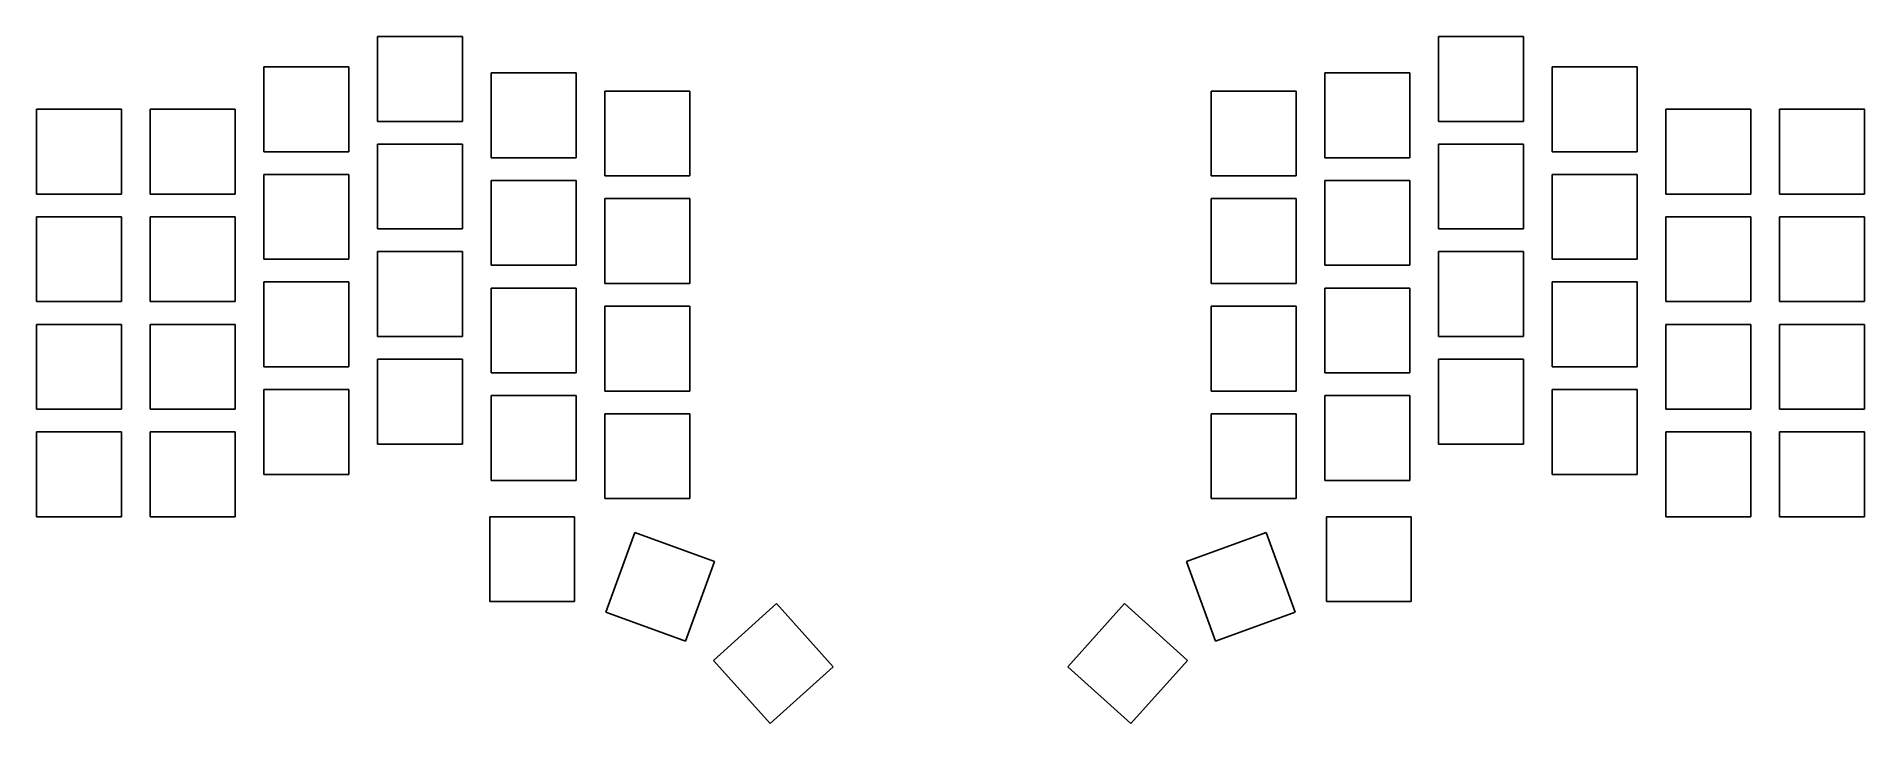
# Model space of a CAD drawing. Header units: millimetres. Extents: x 93 to 394, y -191 to -78.
import ezdxf

# ---------------------------------------------------------------- set-up
doc = ezdxf.new("R2010")
doc.units = ezdxf.units.MM

msp = doc.modelspace()

# ---------------------------------------------------------------- linework, layer by layer
for p, q in [((163.25, -77.75), (149.25, -77.75)), ((149.25, -77.75), (149.25, -91.75)), ((163.25, -91.75), (163.25, -77.75)), ((338.25, -77.75), (324.25, -77.75)), ((324.25, -77.75), (324.25, -91.75)), ((338.25, -91.75), (338.25, -77.75)), ((144.5, -82.75), (130.5, -82.75)), ((130.5, -82.75), (130.5, -96.75)), ((144.5, -96.75), (144.5, -82.75)), ((182, -83.75), (168, -83.75)), ((168, -83.75), (168, -97.75)), ((182, -97.75), (182, -83.75)), ((319.5, -83.75), (305.5, -83.75)), ((305.5, -83.75), (305.5, -97.75)), ((319.5, -97.75), (319.5, -83.75)), ((357, -82.75), (343, -82.75)), ((343, -82.75), (343, -96.75)), ((357, -96.75), (357, -82.75)), ((200.75, -86.75), (186.75, -86.75)), ((186.75, -86.75), (186.75, -100.75)), ((200.75, -100.75), (200.75, -86.75)), ((300.75, -86.75), (286.75, -86.75)), ((286.75, -86.75), (286.75, -100.75)), ((300.75, -100.75), (300.75, -86.75)), ((107, -89.75), (93, -89.75)), ((93, -89.75), (93, -103.75)), ((107, -103.75), (107, -89.75)), ((125.75, -89.75), (111.75, -89.75)), ((111.75, -89.75), (111.75, -103.75)), ((125.75, -103.75), (125.75, -89.75)), ((375.75, -89.75), (361.75, -89.75)), ((361.75, -89.75), (361.75, -103.75)), ((375.75, -103.75), (375.75, -89.75)), ((394.5, -89.75), (380.5, -89.75)), ((380.5, -89.75), (380.5, -103.75)), ((394.5, -103.75), (394.5, -89.75)), ((149.25, -91.75), (163.25, -91.75)), ((324.25, -91.75), (338.25, -91.75)), ((163.25, -95.5), (149.25, -95.5)), ((149.25, -95.5), (149.25, -109.5)), ((163.25, -109.5), (163.25, -95.5)), ((338.25, -95.5), (324.25, -95.5)), ((324.25, -95.5), (324.25, -109.5)), ((338.25, -109.5), (338.25, -95.5)), ((130.5, -96.75), (144.5, -96.75)), ((168, -97.75), (182, -97.75)), ((305.5, -97.75), (319.5, -97.75)), ((343, -96.75), (357, -96.75)), ((144.5, -100.5), (130.5, -100.5)), ((130.5, -100.5), (130.5, -114.5)), ((144.5, -114.5), (144.5, -100.5)), ((182, -101.5), (168, -101.5)), ((168, -101.5), (168, -115.5)), ((182, -115.5), (182, -101.5)), ((186.75, -100.75), (200.75, -100.75)), ((286.75, -100.75), (300.75, -100.75)), ((319.5, -101.5), (305.5, -101.5)), ((305.5, -101.5), (305.5, -115.5)), ((319.5, -115.5), (319.5, -101.5)), ((357, -100.5), (343, -100.5)), ((343, -100.5), (343, -114.5)), ((357, -114.5), (357, -100.5)), ((93, -103.75), (107, -103.75)), ((111.75, -103.75), (125.75, -103.75)), ((200.75, -104.5), (186.75, -104.5)), ((186.75, -104.5), (186.75, -118.5)), ((200.75, -118.5), (200.75, -104.5)), ((300.75, -104.5), (286.75, -104.5)), ((286.75, -104.5), (286.75, -118.5)), ((300.75, -118.5), (300.75, -104.5)), ((361.75, -103.75), (375.75, -103.75)), ((380.5, -103.75), (394.5, -103.75)), ((107, -107.5), (93, -107.5)), ((93, -107.5), (93, -121.5)), ((107, -121.5), (107, -107.5)), ((125.75, -107.5), (111.75, -107.5)), ((111.75, -107.5), (111.75, -121.5)), ((125.75, -121.5), (125.75, -107.5)), ((375.75, -107.5), (361.75, -107.5)), ((361.75, -107.5), (361.75, -121.5)), ((375.75, -121.5), (375.75, -107.5)), ((394.5, -107.5), (380.5, -107.5)), ((380.5, -107.5), (380.5, -121.5)), ((394.5, -121.5), (394.5, -107.5)), ((149.25, -109.5), (163.25, -109.5)), ((324.25, -109.5), (338.25, -109.5)), ((130.5, -114.5), (144.5, -114.5)), ((163.25, -113.25), (149.25, -113.25)), ((149.25, -113.25), (149.25, -127.25)), ((163.25, -127.25), (163.25, -113.25)), ((338.25, -113.25), (324.25, -113.25)), ((324.25, -113.25), (324.25, -127.25)), ((338.25, -127.25), (338.25, -113.25)), ((343, -114.5), (357, -114.5)), ((168, -115.5), (182, -115.5)), ((305.5, -115.5), (319.5, -115.5)), ((144.5, -118.25), (130.5, -118.25)), ((130.5, -118.25), (130.5, -132.25)), ((144.5, -132.25), (144.5, -118.25)), ((182, -119.25), (168, -119.25)), ((168, -119.25), (168, -133.25)), ((182, -133.25), (182, -119.25)), ((186.75, -118.5), (200.75, -118.5)), ((286.75, -118.5), (300.75, -118.5)), ((319.5, -119.25), (305.5, -119.25)), ((305.5, -119.25), (305.5, -133.25)), ((319.5, -133.25), (319.5, -119.25)), ((357, -118.25), (343, -118.25)), ((343, -118.25), (343, -132.25)), ((357, -132.25), (357, -118.25)), ((93, -121.5), (107, -121.5)), ((111.75, -121.5), (125.75, -121.5)), ((200.75, -122.25), (186.75, -122.25)), ((186.75, -122.25), (186.75, -136.25)), ((200.75, -136.25), (200.75, -122.25)), ((300.75, -122.25), (286.75, -122.25)), ((286.75, -122.25), (286.75, -136.25)), ((300.75, -136.25), (300.75, -122.25)), ((361.75, -121.5), (375.75, -121.5)), ((380.5, -121.5), (394.5, -121.5)), ((107, -125.25), (93, -125.25)), ((93, -125.25), (93, -139.25)), ((107, -139.25), (107, -125.25)), ((125.75, -125.25), (111.75, -125.25)), ((111.75, -125.25), (111.75, -139.25)), ((125.75, -139.25), (125.75, -125.25)), ((375.75, -125.25), (361.75, -125.25)), ((361.75, -125.25), (361.75, -139.25)), ((375.75, -139.25), (375.75, -125.25)), ((394.5, -125.25), (380.5, -125.25)), ((380.5, -125.25), (380.5, -139.25)), ((394.5, -139.25), (394.5, -125.25)), ((149.25, -127.25), (163.25, -127.25)), ((324.25, -127.25), (338.25, -127.25)), ((130.5, -132.25), (144.5, -132.25)), ((163.25, -131), (149.25, -131)), ((149.25, -131), (149.25, -145)), ((163.25, -145), (163.25, -131)), ((338.25, -131), (324.25, -131)), ((324.25, -131), (324.25, -145)), ((338.25, -145), (338.25, -131)), ((343, -132.25), (357, -132.25)), ((168, -133.25), (182, -133.25)), ((305.5, -133.25), (319.5, -133.25)), ((144.5, -136), (130.5, -136)), ((130.5, -136), (130.5, -150)), ((144.5, -150), (144.5, -136)), ((182, -137), (168, -137)), ((168, -137), (168, -151)), ((182, -151), (182, -137)), ((186.75, -136.25), (200.75, -136.25)), ((286.75, -136.25), (300.75, -136.25)), ((319.5, -137), (305.5, -137)), ((305.5, -137), (305.5, -151)), ((319.5, -151), (319.5, -137)), ((357, -136), (343, -136)), ((343, -136), (343, -150)), ((357, -150), (357, -136)), ((93, -139.25), (107, -139.25)), ((111.75, -139.25), (125.75, -139.25)), ((200.75, -140), (186.75, -140)), ((186.75, -140), (186.75, -154)), ((200.75, -154), (200.75, -140)), ((300.75, -140), (286.75, -140)), ((286.75, -140), (286.75, -154)), ((300.75, -154), (300.75, -140)), ((361.75, -139.25), (375.75, -139.25)), ((380.5, -139.25), (394.5, -139.25)), ((107, -143), (93, -143)), ((93, -143), (93, -157)), ((107, -157), (107, -143)), ((125.75, -143), (111.75, -143)), ((111.75, -143), (111.75, -157)), ((125.75, -157), (125.75, -143)), ((375.75, -143), (361.75, -143)), ((361.75, -143), (361.75, -157)), ((375.75, -157), (375.75, -143)), ((394.5, -143), (380.5, -143)), ((380.5, -143), (380.5, -157)), ((394.5, -157), (394.5, -143)), ((149.25, -145), (163.25, -145)), ((324.25, -145), (338.25, -145)), ((130.5, -150), (144.5, -150)), ((343, -150), (357, -150)), ((168, -151), (182, -151)), ((305.5, -151), (319.5, -151)), ((186.75, -154), (200.75, -154)), ((286.75, -154), (300.75, -154)), ((93, -157), (107, -157)), ((111.75, -157), (125.75, -157)), ((181.75, -157), (167.75, -157)), ((167.75, -157), (167.75, -171)), ((181.75, -171), (181.75, -157)), ((191.69, -159.59), (186.9, -172.75)), ((204.84, -164.38), (191.69, -159.59)), ((295.81, -159.59), (282.66, -164.38)), ((300.6, -172.75), (295.81, -159.59)), ((319.75, -157), (305.75, -157)), ((305.75, -157), (305.75, -171)), ((319.75, -171), (319.75, -157)), ((361.75, -157), (375.75, -157)), ((380.5, -157), (394.5, -157)), ((200.05, -177.53), (204.84, -164.38)), ((282.66, -164.38), (287.45, -177.53)), ((167.75, -171), (181.75, -171)), ((215.05, -171.33), (204.64, -180.7)), ((224.41, -181.74), (215.05, -171.33)), ((272.45, -171.33), (263.09, -181.74)), ((282.86, -180.7), (272.45, -171.33)), ((305.75, -171), (319.75, -171)), ((186.9, -172.75), (200.05, -177.53)), ((287.45, -177.53), (300.6, -172.75)), ((204.64, -180.7), (214.01, -191.11)), ((273.49, -191.11), (282.86, -180.7)), ((214.01, -191.11), (224.41, -181.74)), ((263.09, -181.74), (273.49, -191.11))]:
    msp.add_line(p, q)

doc.saveas('drawing.dxf')
